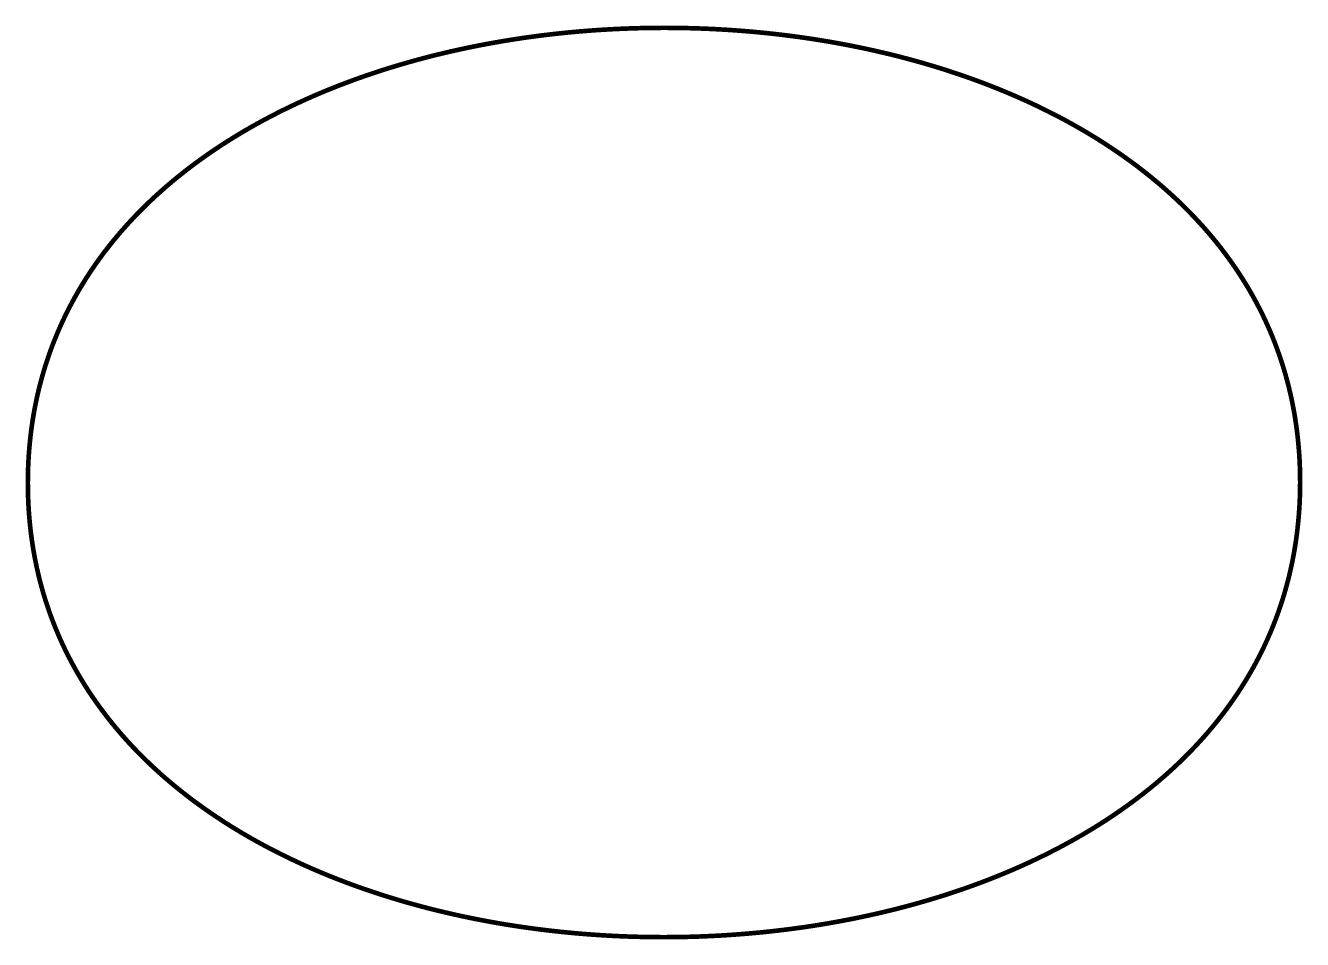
# Model space of a CAD drawing. Extents: x 0.05 to 2.81, y 0.05 to 2.02.
import ezdxf

# ---------------------------------------------------------------- set-up
doc = ezdxf.new("R2010")
doc.units = 0
doc.header["$LTSCALE"] = 0.166667
doc.layers.add('FOREGROUND', color=7, linetype='CONTINUOUS')

msp = doc.modelspace()

# ---------------------------------------------------------------- linework, layer by layer
at = {"layer": 'FOREGROUND', "linetype": 'CONTINUOUS', "const_width": 0.01}
msp.add_lwpolyline([(2.806666, 1.035), (2.806574, 1.047917), (2.806303, 1.060749), (2.805857, 1.073496), (2.805235, 1.086158), (2.804439, 1.098734), (2.803471, 1.111225), (2.80233, 1.123631), (2.801019, 1.135951), (2.799539, 1.148186), (2.797891, 1.160336), (2.796075, 1.172401), (2.794094, 1.184381), (2.791948, 1.196275), (2.789639, 1.208084), (2.787167, 1.219807), (2.784534, 1.231446), (2.781741, 1.242999), (2.77879, 1.254467), (2.775681, 1.26585), (2.772415, 1.277147), (2.768995, 1.288359), (2.76542, 1.299486), (2.761692, 1.310528), (2.757813, 1.321484), (2.753783, 1.332355), (2.749604, 1.343141), (2.745276, 1.353842), (2.740802, 1.364457), (2.736181, 1.374987), (2.731416, 1.385432), (2.726508, 1.395792), (2.721457, 1.406066), (2.716265, 1.416255), (2.710933, 1.426359), (2.705463, 1.436377), (2.699854, 1.446311), (2.69411, 1.456159), (2.68823, 1.465921), (2.682215, 1.475599), (2.676069, 1.485191), (2.66979, 1.494698), (2.663381, 1.50412), (2.656842, 1.513456), (2.650175, 1.522708), (2.643381, 1.531874), (2.636462, 1.540954), (2.629417, 1.54995), (2.622249, 1.55886), (2.614959, 1.567685), (2.607548, 1.576425), (2.600016, 1.585079), (2.592366, 1.593648), (2.584598, 1.602132), (2.576714, 1.610531), (2.568715, 1.618844), (2.560601, 1.627072), (2.552375, 1.635215), (2.544036, 1.643273), (2.535588, 1.651245), (2.527029, 1.659132), (2.518363, 1.666934), (2.509589, 1.67465), (2.50071, 1.682282), (2.491726, 1.689828), (2.482638, 1.697289), (2.473448, 1.704664), (2.464157, 1.711954), (2.454766, 1.719159), (2.445276, 1.726279), (2.435689, 1.733314), (2.426005, 1.740263), (2.416225, 1.747127), (2.406352, 1.753905), (2.396386, 1.760599), (2.386327, 1.767207), (2.376179, 1.77373), (2.365941, 1.780168), (2.355614, 1.78652), (2.345201, 1.792787), (2.334701, 1.798969), (2.324117, 1.805066), (2.31345, 1.811077), (2.3027, 1.817003), (2.291869, 1.822844), (2.280958, 1.8286), (2.269968, 1.83427), (2.2589, 1.839855), (2.247756, 1.845355), (2.236536, 1.85077), (2.225243, 1.856099), (2.213876, 1.861343), (2.202438, 1.866502), (2.190929, 1.871575), (2.179351, 1.876563), (2.167704, 1.881466), (2.155991, 1.886284), (2.144211, 1.891017), (2.132367, 1.895664), (2.120459, 1.900226), (2.108489, 1.904702), (2.096457, 1.909094), (2.084366, 1.9134), (2.072216, 1.917621), (2.060008, 1.921757), (2.047743, 1.925807), (2.035423, 1.929772), (2.023049, 1.933652), (2.010622, 1.937447), (1.998144, 1.941156), (1.985614, 1.94478), (1.973035, 1.948319), (1.960408, 1.951772), (1.947734, 1.955141), (1.935014, 1.958424), (1.922249, 1.961621), (1.909441, 1.964734), (1.89659, 1.967761), (1.883698, 1.970703), (1.870766, 1.97356), (1.857795, 1.976331), (1.844786, 1.979018), (1.831741, 1.981618), (1.818661, 1.984134), (1.805546, 1.986565), (1.792398, 1.98891), (1.779219, 1.99117), (1.766009, 1.993344), (1.752769, 1.995434), (1.739501, 1.997438), (1.726206, 1.999357), (1.712885, 2.00119), (1.69954, 2.002939), (1.686171, 2.004602), (1.672779, 2.006179), (1.659366, 2.007672), (1.645933, 2.009079), (1.632481, 2.010401), (1.619011, 2.011638), (1.605525, 2.012789), (1.592024, 2.013856), (1.578508, 2.014837), (1.56498, 2.015732), (1.551439, 2.016543), (1.537888, 2.017268), (1.524327, 2.017908), (1.510758, 2.018463), (1.497182, 2.018932), (1.4836, 2.019316), (1.470013, 2.019615), (1.456423, 2.019829), (1.44283, 2.019957), (1.429236, 2.02), (1.415642, 2.019958), (1.402049, 2.01983), (1.388458, 2.019618), (1.374871, 2.01932), (1.361288, 2.018936), (1.347711, 2.018468), (1.334141, 2.017914), (1.320579, 2.017275), (1.307027, 2.016551), (1.293485, 2.015741), (1.279955, 2.014847), (1.266437, 2.013867), (1.252934, 2.012801), (1.239445, 2.011651), (1.225974, 2.010415), (1.212519, 2.009094), (1.199084, 2.007687), (1.185668, 2.006196), (1.172274, 2.004619), (1.158901, 2.002956), (1.145552, 2.001209), (1.132228, 1.999376), (1.11893, 1.997458), (1.105658, 1.995455), (1.092415, 1.993367), (1.079201, 1.991193), (1.066017, 1.988934), (1.052865, 1.98659), (1.039746, 1.98416), (1.026661, 1.981645), (1.013611, 1.979045), (1.000597, 1.97636), (0.987621, 1.973589), (0.974684, 1.970733), (0.961787, 1.967792), (0.94893, 1.964766), (0.936116, 1.961654), (0.923345, 1.958457), (0.910619, 1.955175), (0.897939, 1.951807), (0.885305, 1.948355), (0.87272, 1.944817), (0.860184, 1.941194), (0.847699, 1.937485), (0.835265, 1.933691), (0.822884, 1.929812), (0.810557, 1.925848), (0.798285, 1.921798), (0.786069, 1.917663), (0.773911, 1.913443), (0.761812, 1.909138), (0.749772, 1.904747), (0.737794, 1.900271), (0.725878, 1.89571), (0.714025, 1.891064), (0.702237, 1.886332), (0.690514, 1.881515), (0.678858, 1.876613), (0.667271, 1.871626), (0.655753, 1.866553), (0.644305, 1.861395), (0.632929, 1.856152), (0.621626, 1.850823), (0.610396, 1.845409), (0.599242, 1.83991), (0.588164, 1.834326), (0.577164, 1.828656), (0.566242, 1.822901), (0.5554, 1.817061), (0.54464, 1.811136), (0.533961, 1.805125), (0.523366, 1.799029), (0.512855, 1.792848), (0.50243, 1.786582), (0.492092, 1.78023), (0.481842, 1.773793), (0.471682, 1.767271), (0.461611, 1.760663), (0.451633, 1.75397), (0.441747, 1.747192), (0.431955, 1.740329), (0.422258, 1.73338), (0.412658, 1.726346), (0.403155, 1.719227), (0.39375, 1.712023), (0.384446, 1.704733), (0.375242, 1.697358), (0.366141, 1.689898), (0.357143, 1.682353), (0.34825, 1.674722), (0.339462, 1.667006), (0.330782, 1.659205), (0.322209, 1.651318), (0.313745, 1.643346), (0.305392, 1.635289), (0.297151, 1.627147), (0.289022, 1.61892), (0.281008, 1.610607), (0.273108, 1.602209), (0.265325, 1.593725), (0.257659, 1.585157), (0.250112, 1.576503), (0.242684, 1.567763), (0.235378, 1.558939), (0.228193, 1.550029), (0.221133, 1.541034), (0.214196, 1.531954), (0.207386, 1.522789), (0.200702, 1.513538), (0.194146, 1.504202), (0.18772, 1.49478), (0.181423, 1.485274), (0.175259, 1.475682), (0.169227, 1.466005), (0.163329, 1.456242), (0.157566, 1.446395), (0.15194, 1.436462), (0.146451, 1.426444), (0.141101, 1.41634), (0.13589, 1.406152), (0.13082, 1.395878), (0.125893, 1.385518), (0.121109, 1.375074), (0.116469, 1.364544), (0.111975, 1.353929), (0.107628, 1.343229), (0.103429, 1.332443), (0.099379, 1.321572), (0.09548, 1.310616), (0.091732, 1.299575), (0.088136, 1.288448), (0.084695, 1.277236), (0.081409, 1.265939), (0.078279, 1.254556), (0.075307, 1.243089), (0.072493, 1.231536), (0.069839, 1.219897), (0.067345, 1.208174), (0.065014, 1.196365), (0.062847, 1.184471), (0.060844, 1.172492), (0.059006, 1.160427), (0.057335, 1.148277), (0.055833, 1.136042), (0.054499, 1.123722), (0.053336, 1.111316), (0.052344, 1.098825), (0.051525, 1.086249), (0.05088, 1.073587), (0.050411, 1.060841), (0.050117, 1.048009), (0.050001, 1.035091), (0.050001, 1.035091), (0.050092, 1.022174), (0.05036, 1.009342), (0.050805, 0.996595), (0.051425, 0.983934), (0.052219, 0.971357), (0.053186, 0.958866), (0.054325, 0.94646), (0.055634, 0.93414), (0.057113, 0.921904), (0.05876, 0.909754), (0.060574, 0.897689), (0.062554, 0.88571), (0.064698, 0.873815), (0.067006, 0.862006), (0.069476, 0.850282), (0.072107, 0.838644), (0.074898, 0.82709), (0.077848, 0.815622), (0.080956, 0.804239), (0.08422, 0.792942), (0.087639, 0.781729), (0.091213, 0.770602), (0.094939, 0.75956), (0.098817, 0.748604), (0.102845, 0.737732), (0.107023, 0.726946), (0.111349, 0.716245), (0.115822, 0.70563), (0.120441, 0.695099), (0.125205, 0.684654), (0.130112, 0.674294), (0.135162, 0.66402), (0.140352, 0.65383), (0.145683, 0.643726), (0.151152, 0.633707), (0.156759, 0.623773), (0.162503, 0.613925), (0.168381, 0.604162), (0.174394, 0.594484), (0.18054, 0.584891), (0.186817, 0.575384), (0.193225, 0.565962), (0.199763, 0.556625), (0.206428, 0.547373), (0.213221, 0.538207), (0.22014, 0.529126), (0.227183, 0.52013), (0.23435, 0.511219), (0.241639, 0.502394), (0.249049, 0.493653), (0.256579, 0.484999), (0.264228, 0.476429), (0.271995, 0.467944), (0.279878, 0.459545), (0.287876, 0.451231), (0.295989, 0.443003), (0.304214, 0.434859), (0.312552, 0.426801), (0.320999, 0.418828), (0.329557, 0.410941), (0.338222, 0.403138), (0.346994, 0.395421), (0.355873, 0.387789), (0.364856, 0.380243), (0.373943, 0.372781), (0.383132, 0.365405), (0.392422, 0.358114), (0.401812, 0.350909), (0.411301, 0.343788), (0.420887, 0.336753), (0.430571, 0.329803), (0.440349, 0.322939), (0.450222, 0.316159), (0.460187, 0.309465), (0.470244, 0.302856), (0.480392, 0.296333), (0.49063, 0.289894), (0.500955, 0.283541), (0.511368, 0.277273), (0.521866, 0.271091), (0.532449, 0.264993), (0.543116, 0.258981), (0.553865, 0.253055), (0.564696, 0.247213), (0.575606, 0.241457), (0.586595, 0.235786), (0.597662, 0.2302), (0.608806, 0.224699), (0.620024, 0.219284), (0.631317, 0.213954), (0.642683, 0.208709), (0.654121, 0.20355), (0.665629, 0.198475), (0.677207, 0.193486), (0.688853, 0.188583), (0.700566, 0.183764), (0.712345, 0.179031), (0.724188, 0.174383), (0.736096, 0.16982), (0.748065, 0.165343), (0.760096, 0.16095), (0.772187, 0.156643), (0.784337, 0.152422), (0.796544, 0.148285), (0.808808, 0.144234), (0.821127, 0.140268), (0.833501, 0.136387), (0.845927, 0.132592), (0.858406, 0.128882), (0.870934, 0.125257), (0.883513, 0.121717), (0.896139, 0.118263), (0.908813, 0.114894), (0.921533, 0.11161), (0.934297, 0.108411), (0.947105, 0.105298), (0.959956, 0.10227), (0.972847, 0.099327), (0.985779, 0.096469), (0.99875, 0.093697), (1.011758, 0.09101), (1.024803, 0.088408), (1.037883, 0.085892), (1.050997, 0.08346), (1.064145, 0.081114), (1.077324, 0.078854), (1.090534, 0.076678), (1.103773, 0.074588), (1.117041, 0.072583), (1.130335, 0.070663), (1.143656, 0.068829), (1.157001, 0.067079), (1.17037, 0.065415), (1.183762, 0.063837), (1.197175, 0.062343), (1.210607, 0.060935), (1.224059, 0.059612), (1.237529, 0.058375), (1.251015, 0.057222), (1.264516, 0.056155), (1.278031, 0.055173), (1.29156, 0.054277), (1.3051, 0.053465), (1.318651, 0.052739), (1.332212, 0.052098), (1.345781, 0.051543), (1.359357, 0.051073), (1.372939, 0.050687), (1.386526, 0.050388), (1.400116, 0.050173), (1.413709, 0.050044), (1.427303, 0.05), (1.440897, 0.050041), (1.45449, 0.050168), (1.468081, 0.05038), (1.481668, 0.050677), (1.495251, 0.051059), (1.508828, 0.051527), (1.522398, 0.052079), (1.53596, 0.052718), (1.549513, 0.053441), (1.563055, 0.05425), (1.576585, 0.055144), (1.590103, 0.056123), (1.603606, 0.057187), (1.617095, 0.058337), (1.630567, 0.059572), (1.644021, 0.060892), (1.657457, 0.062298), (1.670873, 0.063788), (1.684267, 0.065364), (1.69764, 0.067026), (1.710989, 0.068772), (1.724314, 0.070604), (1.737612, 0.072521), (1.750884, 0.074523), (1.764128, 0.076611), (1.777342, 0.078784), (1.790526, 0.081042), (1.803678, 0.083386), (1.816798, 0.085814), (1.829883, 0.088328), (1.842933, 0.090927), (1.855947, 0.093612), (1.868924, 0.096382), (1.881861, 0.099237), (1.894759, 0.102177), (1.907616, 0.105202), (1.92043, 0.108313), (1.933202, 0.111509), (1.945928, 0.114791), (1.958609, 0.118157), (1.971243, 0.121609), (1.983828, 0.125146), (1.996365, 0.128769), (2.008851, 0.132477), (2.021285, 0.136269), (2.033667, 0.140148), (2.045995, 0.144111), (2.058267, 0.14816), (2.070483, 0.152294), (2.082642, 0.156513), (2.094742, 0.160818), (2.106782, 0.165208), (2.118761, 0.169683), (2.130677, 0.174243), (2.142531, 0.178889), (2.15432, 0.18362), (2.166043, 0.188436), (2.177699, 0.193337), (2.189287, 0.198324), (2.200806, 0.203396), (2.212254, 0.208553), (2.223631, 0.213796), (2.234935, 0.219124), (2.246165, 0.224537), (2.25732, 0.230035), (2.268399, 0.235619), (2.2794, 0.241287), (2.290322, 0.247042), (2.301165, 0.252881), (2.311926, 0.258806), (2.322606, 0.264816), (2.333202, 0.270911), (2.343713, 0.277091), (2.354139, 0.283357), (2.364478, 0.289708), (2.374729, 0.296145), (2.38489, 0.302666), (2.394961, 0.309273), (2.404941, 0.315965), (2.414827, 0.322742), (2.42462, 0.329605), (2.434318, 0.336553), (2.443919, 0.343586), (2.453423, 0.350705), (2.462828, 0.357909), (2.472134, 0.365198), (2.481338, 0.372572), (2.49044, 0.380031), (2.499439, 0.387576), (2.508334, 0.395206), (2.517122, 0.402922), (2.525804, 0.410723), (2.534378, 0.418608), (2.542842, 0.42658), (2.551196, 0.434636), (2.559439, 0.442778), (2.567569, 0.451005), (2.575584, 0.459317), (2.583485, 0.467715), (2.59127, 0.476198), (2.598937, 0.484766), (2.606485, 0.493419), (2.613913, 0.502158), (2.621221, 0.510982), (2.628406, 0.519891), (2.635468, 0.528886), (2.642406, 0.537966), (2.649218, 0.547131), (2.655903, 0.556381), (2.66246, 0.565717), (2.668887, 0.575137), (2.675185, 0.584644), (2.681351, 0.594235), (2.687384, 0.603912), (2.693283, 0.613674), (2.699047, 0.623521), (2.704675, 0.633454), (2.710165, 0.643471), (2.715517, 0.653574), (2.720729, 0.663763), (2.725799, 0.674036), (2.730728, 0.684395), (2.735514, 0.69484), (2.740155, 0.705369), (2.74465, 0.715984), (2.748999, 0.726684), (2.753199, 0.737469), (2.75725, 0.74834), (2.761151, 0.759296), (2.764901, 0.770337), (2.768497, 0.781463), (2.77194, 0.792675), (2.775228, 0.803972), (2.778359, 0.815354), (2.781333, 0.826822), (2.784148, 0.838374), (2.786804, 0.850013), (2.789299, 0.861736), (2.791631, 0.873545), (2.7938, 0.885439), (2.795805, 0.897418), (2.797644, 0.909482), (2.799317, 0.921632), (2.800821, 0.933867), (2.802156, 0.946187), (2.803321, 0.958593), (2.804314, 0.971084), (2.805134, 0.98366), (2.805781, 0.996321), (2.806253, 1.009068), (2.806548, 1.0219), (2.806666, 1.034817)], close=True, dxfattribs=at)

doc.saveas('drawing.dxf')
